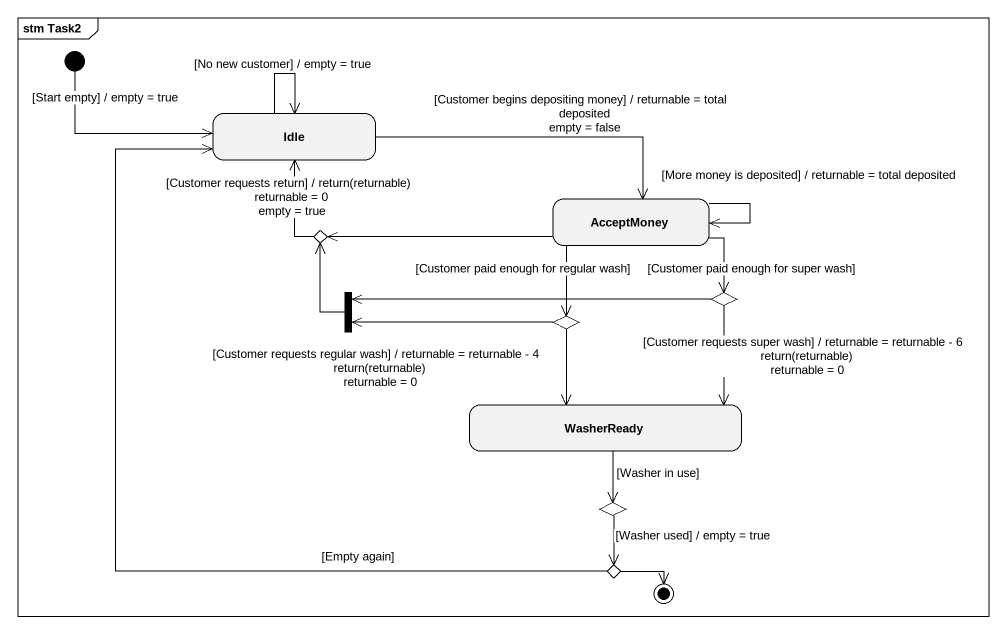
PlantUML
@startuml
mainframe stm Task2
hide empty description
state Idle
state choice1 <<choice>>
state AcceptMoney
state fork1 <<join>>
state choice2 <<choice>>
state choice3 <<choice>>
state WasherReady
state choice4 <<choice>>
state choice5 <<choice>>
[*] -right-> Idle : [Start empty] / empty = true
Idle --> Idle : [No new customer] / empty = true
Idle -right-> AcceptMoney : [Customer begins depositing money] / returnable = total deposited empty = false
choice1 -up-> Idle : [Customer requests return] / return(returnable) returnable = 0 empty = true
AcceptMoney -left-> choice1
AcceptMoney --> AcceptMoney : [More money is deposited] / returnable = total deposited
AcceptMoney --> choice2 : [Customer paid enough for regular wash]
AcceptMoney --> choice3 : [Customer paid enough for super wash]
fork1 -up-> choice1
choice2 -left-> fork1
choice2 --> WasherReady : [Customer requests regular wash] / returnable = returnable - 4 return(returnable) returnable = 0
choice3 -left-> fork1
choice3 --> WasherReady : [Customer requests super wash] / returnable = returnable - 6 return(returnable) returnable = 0
WasherReady --> choice4 : [Washer in use]
choice4 --> choice5 : [Washer used] / empty = true
choice5 -up-> Idle : [Empty again]
choice5 -right-> [*]
@enduml
